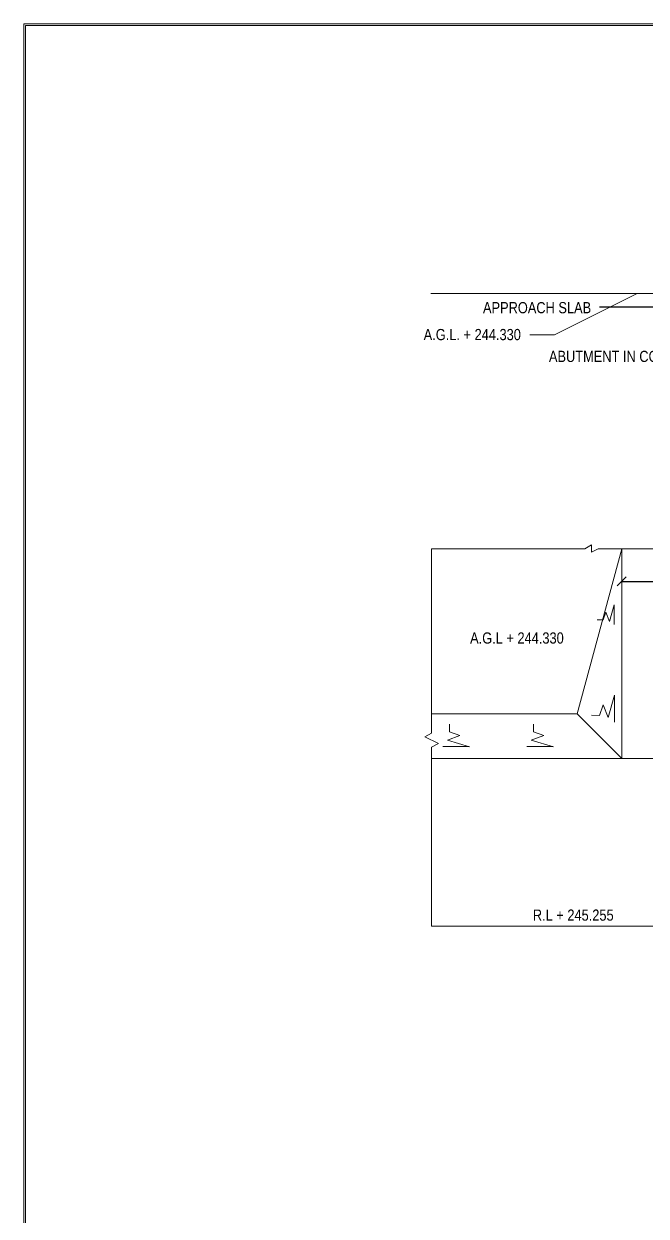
# Model space of a CAD drawing. Header units: millimetres. Extents: x 451477 to 512853, y -21633 to 24034.
# Drawn here: x 451477 to 465391, y -2654 to 24034 of the extents above; entities that cross this region are included whole.
import ezdxf

# ---------------------------------------------------------------- set-up
doc = ezdxf.new("R2010")
doc.units = ezdxf.units.MM
doc.header["$LTSCALE"] = 300
doc.header["$MEASUREMENT"] = 0
doc.styles.add('ARIAL NARROW', font='ARIALN.TTF', dxfattribs={"height": 250})
doc.dimstyles.new('STANDARD$0', dxfattribs={"dimscale": 88.888889, "dimtxt": 0.02, "dimasz": 0.02, "dimexe": 0.05, "dimexo": 0.1, "dimgap": 0.002, "dimtad": 2, "dimdec": 0, "dimzin": 1, "dimdsep": 46, "dimtxsty": 'Standard', "dimcen": 0.09, "dimadec": 0, "dimazin": 0, "dimtfac": 1, "dimtdec": 4, "dimtofl": 0, "dimtmove": 0, "dimatfit": 3, "dimfxl": 1, "dimtolj": 1, "dimtzin": 1, "dimarcsym": 0})
doc.dimstyles.new('STANDARD$7', dxfattribs={"dimtxt": 2, "dimasz": 2, "dimexe": 1.25, "dimexo": 0.625, "dimtad": 1, "dimdec": 0, "dimlfac": 0.5, "dimdsep": 46, "dimtxsty": 'ARIAL NARROW', "dimcen": 2.5, "dimdle": 0.1, "dimse1": 1, "dimse2": 1, "dimadec": 0, "dimazin": 0, "dimtfac": 1, "dimtdec": 0, "dimtmove": 0, "dimatfit": 3, "dimfxl": 1, "dimtolj": 1, "dimtzin": 0, "dimarcsym": 0})

# ---------------------------------------------------------------- blocks, each defined once
blk = doc.blocks.new('_Oblique')
at = {"color": 0, "linetype": 'ByBlock', "lineweight": -2}
blk.add_line((-0.5, -0.5), (0.5, 0.5), dxfattribs=at)
blk = doc.blocks.new('*D54')
at = {"color": 0, "lineweight": -2, "transparency": 16777216}
for p, q in [((464846, 11555), (466786, 11555)), ((469346, 11555), (467406, 11555))]:
    blk.add_line(p, q, dxfattribs=at)
at = {"layer": 'Defpoints', "color": 0, "lineweight": 9, "transparency": 16777216}
for p in [(464846, 11555), (464846, 11555), (469346, 11555)]:
    blk.add_point(p, dxfattribs=at)
at = {"color": 0, "lineweight": -2, "transparency": 16777216, "xscale": 200, "yscale": 200, "zscale": 200, "rotation": 180}
blk.add_blockref('_Oblique', (464846, 11555), dxfattribs=at)
at = {"color": 0, "lineweight": -2, "transparency": 16777216, "xscale": 200, "yscale": 200, "zscale": 200}
blk.add_blockref('_Oblique', (469346, 11555), dxfattribs=at)
at = {"color": 0, "lineweight": 9, "transparency": 16777216, "insert": (467096, 11555), "char_height": 250, "attachment_point": 5, "style": 'ARIAL NARROW'}
blk.add_mtext('\\A1;4500', dxfattribs=at)

msp = doc.modelspace()

# ---------------------------------------------------------------- linework, layer by layer
at = {"color": 0, "lineweight": 9}
for p, q in [((451512, 23998.6), (512818, 23998.6)), ((451512, 23998.6), (451512, -21597.9)), ((475218.5, 17995.9), (460576, 17995.9)), ((465189, 17995.9), (463339.1, 17070.9)), ((463338.9, 17070.9), (462792.1, 17070.9)), ((460594.4, 12286.1), (464016.7, 12286.3)), ((460594.4, 12286.1), (460594.4, 8155)), ((460594.5, 12286.1), (460594.5, 8155)), ((463846.3, 8588.7), (464846.3, 12286.1)), ((464016.7, 12286.3), (464166.7, 12374.9)), ((464166.7, 12374.9), (464166.7, 12209.8)), ((464166.7, 12209.8), (464316.7, 12286.3)), ((464316.7, 12286.3), (476397.3, 12286.3)), ((464846.3, 12286.4), (464846.2, 7589.1)), ((464846.3, 7588.7), (464846.3, 12286.1)), ((464678.5, 11029.2), (464570, 10655.6)), ((464678.5, 11029.2), (464678.5, 10589.5)), ((464429.8, 10691.8), (464294, 10693)), ((464489.8, 10866.9), (464429.8, 10691.8)), ((464570, 10655.6), (464489.8, 10866.9)), ((464683.7, 9004.7), (464539, 8506.5)), ((464680.1, 8992.2), (464680.1, 8405.9)), ((460594.5, 8588.7), (463846.3, 8588.7)), ((463846.3, 8588.7), (464846.3, 7588.7)), ((464352, 8554.9), (464171, 8556.3)), ((464432, 8788.3), (464352, 8554.9)), ((464539, 8506.5), (464432, 8788.3)), ((460994.6, 8183.6), (460994.6, 8357.9)), ((462871.1, 8183.6), (462871.1, 8357.9)), ((460442.8, 8077.7), (460594.5, 8155)), ((460746.2, 7923.1), (460442.8, 8077.7)), ((460946.3, 7996.6), (461228.1, 8103.6)), ((461228.1, 8103.6), (460994.6, 8183.6)), ((462822.8, 7996.6), (463104.6, 8103.6)), ((463104.6, 8103.6), (462871.1, 8183.6)), ((460746.2, 7922.9), (460594.4, 7845.7)), ((460594.4, 7845.7), (460594.4, 3838.8)), ((461432, 7855.6), (460845.7, 7855.6)), ((461444.5, 7852), (460946.3, 7996.6)), ((463308.5, 7855.6), (462722.2, 7855.6)), ((463321, 7852), (462822.8, 7996.6)), ((486600.9, 7589.6), (460594.4, 7589)), ((486992.9, 3838.8), (460594.4, 3838.8))]:
    msp.add_line(p, q, dxfattribs=at)
at = {"color": 0, "linetype": 'ByBlock', "lineweight": 9}
for points in [[(451477, 24033.6), (512853, 24033.6), (512853, -21632.9), (451477, -21632.9)], [(451512, 23998.6), (512818, 23998.6), (512818, -21597.9), (451512, -21597.9)]]:
    msp.add_lwpolyline(points, close=True, dxfattribs=at)
at = {"color": 0, "lineweight": 9}
msp.add_arc((463338.9, 17071.4), 0.5, 270, 296.56505, dxfattribs=at)

# ---------------------------------------------------------------- texts
at = {"color": 0, "lineweight": 9, "style": 'ARIAL NARROW'}
msp.add_text('A.G.L. + 244.330', height=250, dxfattribs=at).set_placement((460416.6, 16953.6))
for s, p in [('A.G.L + 244.330', (461455.1, 10161.6)), ('R.L + 245.255', (462857.3, 3959.3))]:
    msp.add_text(s, height=250, rotation=360, dxfattribs=at).set_placement(p)
at = {"color": 0, "lineweight": 9, "char_height": 250, "style": 'ARIAL NARROW'}
for s, insert, attachment_point in [('APPROACH SLAB', (461742.8, 17678.9), 4), ('ABUTMENT IN CC M15', (466288.4, 16588.4), 6)]:
    msp.add_mtext(s, dxfattribs=dict(at, insert=insert, attachment_point=attachment_point))

# ---------------------------------------------------------------- dimensions: what is measured, and where the dimension line sits
at = {"color": 0, "lineweight": 9}
dim = msp.add_linear_dim(base=(464846.3, 11554.9), p1=(469346, 11554.8), p2=(464846.3, 11554.9), angle=180, dimstyle='STANDARD$0', override={"dimscale": 1, "dimtxt": 250, "dimasz": 200, "dimexe": 0.18, "dimexo": 0.0625, "dimgap": 0.09, "dimtad": 0, "dimzin": 0, "dimtxsty": 'ARIAL NARROW', "dimblk1": 'Oblique', "dimblk2": 'Oblique', "dimsah": 1, "dimcen": 0.0851, "dimdle": 0.1, "dimse1": 1, "dimse2": 1, "dimtdec": 0, "dimtzin": 0}, dxfattribs=at)
dim.commit()
dim.dimension.update_dxf_attribs({"geometry": '*D54', "text_midpoint": (467096.1, 11554.9)})

# ---------------------------------------------------------------- leaders
msp.add_leader([(466001.4, 17693.2), (464345.3, 17693.1)], dimstyle='STANDARD$7', override={"dimtxt": 200, "dimasz": 200, "dimexe": 0.18, "dimexo": 0.0625, "dimgap": 0.09, "dimtad": 0, "dimtoh": 1, "dimlfac": 1, "dimzin": 0, "dimcen": 0.09, "dimtdec": 4, "dimtofl": 0}, dxfattribs=at)

doc.saveas('drawing.dxf')
